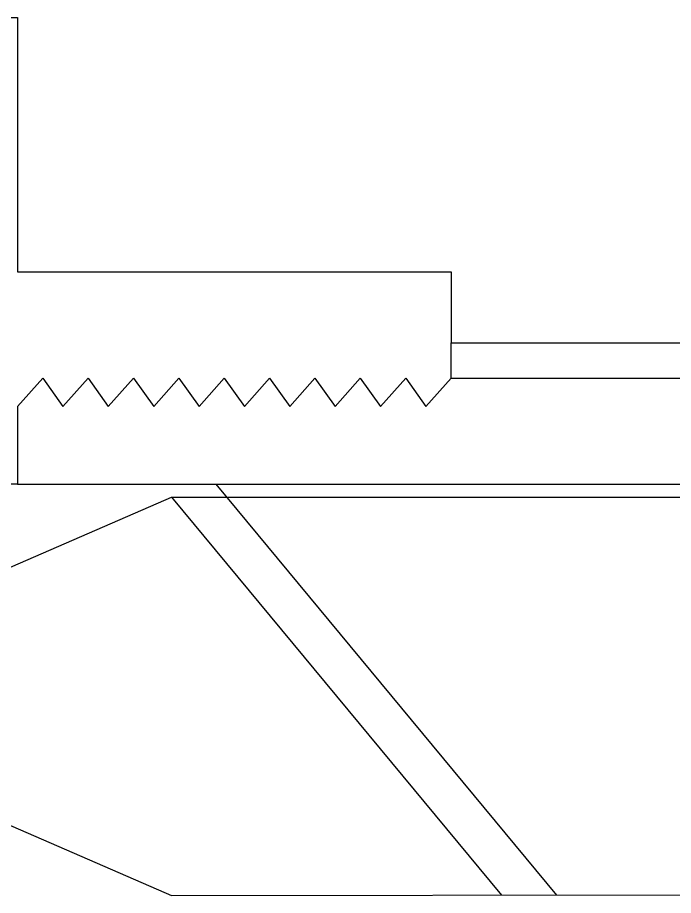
# Model space of a CAD drawing. Extents: x -170 to 234, y -48 to 56.
# Drawn here: x 99.1 to 145.5, y -14.1 to 48 of the extents above; entities that cross this region are included whole.
import ezdxf

# ---------------------------------------------------------------- set-up
doc = ezdxf.new("R2010")
doc.units = 0
doc.layers.get('0').update_dxf_attribs({"linetype": 'CONTINUOUS'})
for name, color, linetype in [('3-SCHNECKENROHR-BARREL', 4, 'CONTINUOUS'), ('4-ROHRGEWINDE-AUSSEN_M45X2', 141, 'CONTINUOUS'), ('7-FLANSCH-AUSSEN_96MM_17MM', 3, 'CONTINUOUS')]:
    doc.layers.add(name, color=color, linetype=linetype)

msp = doc.modelspace()

# ---------------------------------------------------------------- linework, layer by layer
for p, q in [((113.136, 15), (137.233, -14.059)), ((79.717, 0.917), (109.999, 14.083)), ((109.999, 14.083), (133.338, -14.062)), ((109.999, 14.083), (152.869, 14.083)), ((79.717, -0.917), (109.999, -14.083)), ((109.999, -14.083), (216.866, -13.989))]:
    msp.add_line(p, q)
at = {"layer": '3-SCHNECKENROHR-BARREL'}
for points in [[(129.777, 25.009), (234.116, 25.009)], [(129.777, 22.509), (234.116, 22.509)], [(99.12, 20.509), (99.12, 15), (234.116, 15)]]:
    msp.add_lwpolyline(points, dxfattribs=at)
at = {"layer": '4-ROHRGEWINDE-AUSSEN_M45X2'}
msp.add_line((129.777, 22.509), (129.777, 25.008), dxfattribs=at)
for points in [[(99.12, 20.509), (100.902, 22.509), (102.328, 20.509)], [(102.328, 20.509), (104.11, 22.509), (105.537, 20.509)], [(105.537, 20.509), (107.319, 22.509), (108.745, 20.509)], [(108.745, 20.509), (110.527, 22.509), (111.953, 20.509)], [(111.953, 20.509), (113.735, 22.509), (115.161, 20.509)], [(115.161, 20.509), (116.943, 22.509), (118.37, 20.509)], [(118.37, 20.509), (120.152, 22.509), (121.578, 20.509)], [(121.578, 20.509), (123.36, 22.509), (124.786, 20.509)], [(124.786, 20.509), (126.568, 22.509), (127.995, 20.509)], [(127.995, 20.509), (129.777, 22.509)]]:
    msp.add_lwpolyline(points, dxfattribs=at)
at = {"layer": '7-FLANSCH-AUSSEN_96MM_17MM'}
msp.add_lwpolyline([(99.12, 20.509), (99.12, 15), (75.116, 15), (75.116, 25), (82.116, 25.009), (82.116, 48.009), (99.116, 48.009), (99.11, 30.018), (129.777, 30.016), (129.777, 25.008)], dxfattribs=at)

doc.saveas('drawing.dxf')
